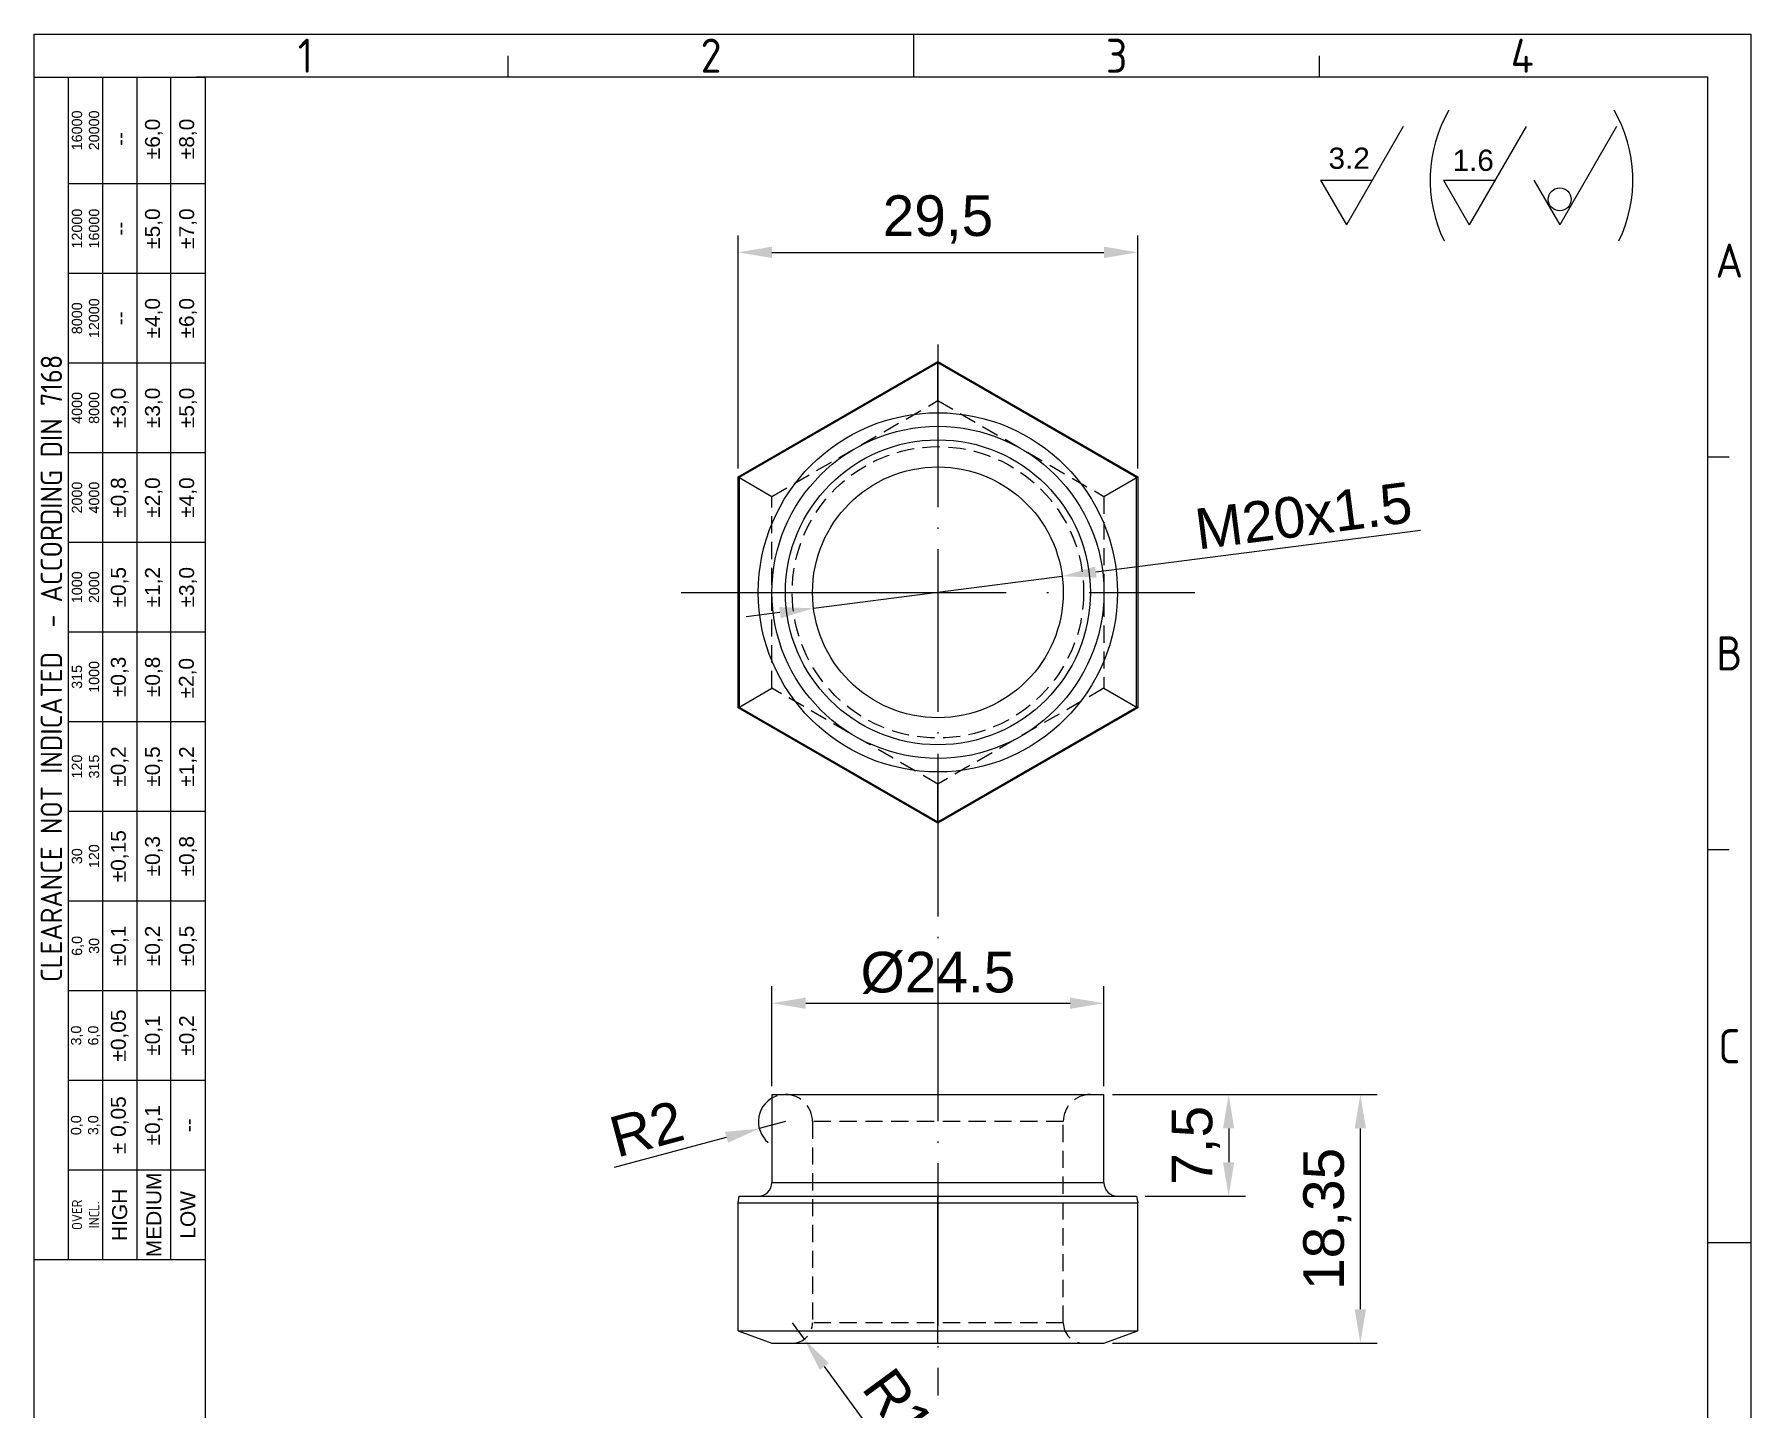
# Model space of a CAD drawing. Header units: millimetres. Extents: x 4860 to 4986, y 1327 to 1504.
# Drawn here: x 4859.6 to 4986.2, y 1403.1 to 1504.5 of the extents above; entities that cross this region are included whole.
import ezdxf
from ezdxf.enums import TextEntityAlignment as Align

# ---------------------------------------------------------------- set-up
doc = ezdxf.new("R2010")
doc.units = ezdxf.units.MM
doc.linetypes.add('ACAD_ISO04W100', pattern=[30, 24, -3, 0, -3])
doc.linetypes.add('HIDDEN', pattern=[1.905, 1.27, -0.635])
doc.layers.add('AM_4', color=1, linetype='ACAD_ISO04W100', lineweight=25)
doc.layers.add('AM_5', color=3, linetype='Continuous', lineweight=25)
doc.styles.add('ACISOTS', font='isocp.shx', dxfattribs={"height": 1})
doc.styles.get("Standard").update_dxf_attribs({"font": 'arial.ttf'})
doc.dimstyles.new('ISO-25', dxfattribs={"dimtxt": 3, "dimasz": 2.5, "dimexe": 1.25, "dimexo": 0.625, "dimtad": 1, "dimtxsty": 'Standard', "dimcen": 2.5, "dimadec": 0, "dimazin": 0, "dimtfac": 1, "dimtmove": 0, "dimatfit": 3, "dimfxl": 1, "dimarcsym": 0})

# ---------------------------------------------------------------- blocks, each defined once
blk = doc.blocks.new('*D36')
at = {"layer": 'AM_5', "color": 0, "lineweight": -2, "transparency": 16777216}
for p, q in [((4961.85, 1467.87), (4937.9, 1464.79)), ((4917.07, 1462.12), (4935.42, 1464.48)), ((4914.59, 1461.8), (4912.11, 1461.48))]:
    blk.add_line(p, q, dxfattribs=at)
at = {"layer": 'AM_5', "color": 0, "transparency": 16777216}
for points in [[(4937.85, 1465.21), (4937.95, 1464.38), (4935.42, 1464.48)], [(4914.54, 1462.21), (4914.65, 1461.39), (4917.07, 1462.12)]]:
    blk.add_solid(points, dxfattribs=at)
at = {"layer": 'Defpoints', "color": 0, "transparency": 16777216}
for p in [(4935.42, 1464.48), (4917.07, 1462.12)]:
    blk.add_point(p, dxfattribs=at)
at = {"layer": 'AM_5', "color": 0, "transparency": 16777216, "insert": (4953.22, 1468.94), "char_height": 3, "attachment_point": 5, "rotation": 7.3165}
blk.add_mtext('M20x1.5', dxfattribs=at)
blk = doc.blocks.new('*D37')
at = {"layer": 'AM_5', "color": 0, "lineweight": -2, "transparency": 16777216}
for p, q in [((4911.5, 1472.44), (4911.5, 1489.63)), ((4941, 1472.44), (4941, 1489.63)), ((4914, 1488.38), (4938.5, 1488.38))]:
    blk.add_line(p, q, dxfattribs=at)
at = {"layer": 'AM_5', "color": 0, "transparency": 16777216}
for points in [[(4914, 1488.8), (4914, 1487.96), (4911.5, 1488.38)], [(4938.5, 1488.8), (4938.5, 1487.96), (4941, 1488.38)]]:
    blk.add_solid(points, dxfattribs=at)
at = {"layer": 'Defpoints', "color": 0, "transparency": 16777216}
for p in [(4941, 1488.38), (4911.5, 1471.81), (4941, 1471.81)]:
    blk.add_point(p, dxfattribs=at)
at = {"layer": 'AM_5', "color": 0, "transparency": 16777216, "insert": (4926.25, 1490.81), "char_height": 3, "attachment_point": 5}
blk.add_mtext('29,5', dxfattribs=at)
blk = doc.blocks.new('*D38')
at = {"layer": 'AM_5', "color": 0, "lineweight": -2, "transparency": 16777216}
for p, q in [((4914, 1426.87), (4914, 1434.23)), ((4938.5, 1426.87), (4938.5, 1434.23)), ((4916.5, 1432.98), (4936, 1432.98))]:
    blk.add_line(p, q, dxfattribs=at)
at = {"layer": 'AM_5', "color": 0, "transparency": 16777216}
for points in [[(4916.5, 1433.4), (4916.5, 1432.57), (4914, 1432.98)], [(4936, 1433.4), (4936, 1432.57), (4938.5, 1432.98)]]:
    blk.add_solid(points, dxfattribs=at)
at = {"layer": 'Defpoints', "color": 0, "transparency": 16777216}
for p in [(4938.5, 1432.98), (4914, 1426.25), (4938.5, 1426.25)]:
    blk.add_point(p, dxfattribs=at)
at = {"layer": 'AM_5', "color": 0, "transparency": 16777216, "insert": (4926.25, 1435.22), "char_height": 3, "attachment_point": 5}
blk.add_mtext('%%c24.5', dxfattribs=at)
blk = doc.blocks.new('*D39')
at = {"layer": 'AM_5', "color": 0, "lineweight": -2, "transparency": 16777216}
for p, q in [((4939.12, 1426.25), (4948.95, 1426.25)), ((4947.7, 1423.75), (4947.7, 1421.25)), ((4941.53, 1418.75), (4948.95, 1418.75))]:
    blk.add_line(p, q, dxfattribs=at)
at = {"layer": 'AM_5', "color": 0, "transparency": 16777216}
for points in [[(4947.28, 1423.75), (4948.11, 1423.75), (4947.7, 1426.25)], [(4947.28, 1421.25), (4948.11, 1421.25), (4947.7, 1418.75)]]:
    blk.add_solid(points, dxfattribs=at)
at = {"layer": 'Defpoints', "color": 0, "transparency": 16777216}
for p in [(4938.5, 1426.25), (4940.91, 1418.75), (4947.7, 1418.75)]:
    blk.add_point(p, dxfattribs=at)
at = {"layer": 'AM_5', "color": 0, "transparency": 16777216, "insert": (4945.27, 1422.5), "char_height": 3, "attachment_point": 5, "rotation": 90}
blk.add_mtext('7,5', dxfattribs=at)
blk = doc.blocks.new('*D40')
at = {"layer": 'AM_5', "color": 0, "lineweight": -2, "transparency": 16777216}
for p, q in [((4939.12, 1426.25), (4958.66, 1426.25)), ((4957.41, 1423.75), (4957.41, 1410.4)), ((4939.12, 1407.9), (4958.66, 1407.9))]:
    blk.add_line(p, q, dxfattribs=at)
at = {"layer": 'AM_5', "color": 0, "transparency": 16777216}
for points in [[(4957, 1423.75), (4957.83, 1423.75), (4957.41, 1426.25)], [(4957, 1410.4), (4957.83, 1410.4), (4957.41, 1407.9)]]:
    blk.add_solid(points, dxfattribs=at)
at = {"layer": 'Defpoints', "color": 0, "transparency": 16777216}
for p in [(4938.5, 1426.25), (4938.5, 1407.9), (4957.41, 1407.9)]:
    blk.add_point(p, dxfattribs=at)
at = {"layer": 'AM_5', "color": 0, "transparency": 16777216, "insert": (4954.98, 1417.07), "char_height": 3, "attachment_point": 5, "rotation": 90}
blk.add_mtext('18,35', dxfattribs=at)
blk = doc.blocks.new('*D41')
at = {"layer": 'AM_5', "color": 0, "lineweight": -2, "transparency": 16777216}
for p, q in [((4915, 1424.25), (4913.07, 1423.73)), ((4902.38, 1420.88), (4910.65, 1423.09))]:
    blk.add_line(p, q, dxfattribs=at)
blk.add_arc((4915, 1424.25), 2, 107.9049, 230.764, dxfattribs=at)
at = {"layer": 'AM_5', "color": 0, "transparency": 16777216}
blk.add_solid([(4910.54, 1423.49), (4910.76, 1422.69), (4913.07, 1423.73)], dxfattribs=at)
at = {"layer": 'Defpoints', "color": 0, "transparency": 16777216}
for p in [(4913.07, 1423.73), (4915, 1424.25)]:
    blk.add_point(p, dxfattribs=at)
at = {"layer": 'AM_5', "color": 0, "transparency": 16777216, "insert": (4904.76, 1423.72), "char_height": 3, "attachment_point": 5, "rotation": 14.9541}
blk.add_mtext('R2', dxfattribs=at)
blk = doc.blocks.new('*D42')
at = {"layer": 'AM_5', "color": 0, "lineweight": -2, "transparency": 16777216}
for p, q in [((4915.5, 1409.4), (4916.39, 1408.19)), ((4925.03, 1396.42), (4917.87, 1406.18))]:
    blk.add_line(p, q, dxfattribs=at)
at = {"layer": 'AM_5', "color": 0, "transparency": 16777216}
blk.add_solid([(4918.2, 1406.42), (4917.53, 1405.93), (4916.39, 1408.19)], dxfattribs=at)
at = {"layer": 'Defpoints', "color": 0, "transparency": 16777216}
for p in [(4915.5, 1409.4), (4916.39, 1408.19)]:
    blk.add_point(p, dxfattribs=at)
at = {"layer": 'AM_5', "color": 0, "transparency": 16777216, "insert": (4924.15, 1401.73), "char_height": 3, "attachment_point": 5, "rotation": 306.3038}
blk.add_mtext('R1,5', dxfattribs=at)

msp = doc.modelspace()

# ---------------------------------------------------------------- linework, layer by layer
at = {"color": 135, "lineweight": 25}
for p, q in [((4859.582, 1327.436), (4859.582, 1504.466)), ((4859.582, 1504.466), (4986.212, 1504.466)), ((4924.472, 1501.316), (4924.472, 1504.466)), ((4986.212, 1504.466), (4986.212, 1327.436)), ((4894.547, 1501.316), (4894.547, 1502.891)), ((4954.397, 1501.316), (4954.397, 1502.891)), ((4862.102, 1414.061), (4862.102, 1501.316)), ((4864.622, 1501.316), (4864.622, 1414.061)), ((4867.142, 1501.316), (4867.142, 1414.061)), ((4869.662, 1414.061), (4869.662, 1501.316)), ((4872.182, 1493.441), (4862.102, 1493.441)), ((4872.182, 1486.826), (4862.102, 1486.826)), ((4872.182, 1480.211), (4862.102, 1480.211)), ((4872.182, 1473.596), (4862.102, 1473.596)), ((4984.637, 1473.281), (4983.062, 1473.281)), ((4872.182, 1466.981), (4862.102, 1466.981)), ((4872.182, 1460.366), (4862.102, 1460.366)), ((4872.182, 1453.751), (4862.102, 1453.751)), ((4872.182, 1447.136), (4862.102, 1447.136)), ((4984.637, 1444.301), (4983.062, 1444.301)), ((4872.182, 1440.521), (4862.102, 1440.521)), ((4872.182, 1433.906), (4862.102, 1433.906)), ((4872.182, 1427.291), (4862.102, 1427.291)), ((4872.182, 1420.676), (4862.102, 1420.676)), ((4983.062, 1415.321), (4986.212, 1415.321))]:
    msp.add_line(p, q, dxfattribs=at)
for p, q in [((4983.062, 1501.316), (4871.552, 1501.316)), ((4872.182, 1501.316), (4872.182, 1330.586)), ((4983.062, 1330.586), (4983.062, 1501.316))]:
    msp.add_line(p, q)
at = {"color": 7, "linetype": 'Continuous', "lineweight": 15}
for p, q in [((4911.498, 1471.813), (4926.248, 1480.329)), ((4926.248, 1477.443), (4926.248, 1480.329)), ((4926.248, 1480.329), (4940.998, 1471.813)), ((4926.248, 1480.227), (4911.586, 1471.762)), ((4940.909, 1471.762), (4926.248, 1480.227)), ((4911.498, 1471.813), (4913.998, 1470.37)), ((4911.498, 1454.782), (4911.498, 1471.813)), ((4911.586, 1471.762), (4911.586, 1454.832)), ((4938.498, 1470.37), (4940.998, 1471.813)), ((4940.909, 1454.832), (4940.909, 1471.762)), ((4940.998, 1471.813), (4940.998, 1454.782)), ((4911.498, 1454.782), (4913.998, 1456.225)), ((4938.498, 1456.225), (4940.998, 1454.782)), ((4926.248, 1446.266), (4911.498, 1454.782)), ((4911.586, 1454.832), (4926.248, 1446.367)), ((4926.248, 1446.367), (4940.909, 1454.832)), ((4940.998, 1454.782), (4926.248, 1446.266)), ((4926.248, 1446.266), (4926.248, 1449.152)), ((4913.998, 1426.25), (4913.998, 1419.75)), ((4913.998, 1426.25), (4938.498, 1426.25)), ((4938.498, 1419.75), (4938.498, 1426.25)), ((4911.498, 1418.25), (4911.586, 1418.75)), ((4911.586, 1418.75), (4940.909, 1418.75)), ((4926.248, 1407.9), (4926.248, 1418.75)), ((4940.909, 1418.75), (4940.998, 1418.25)), ((4911.498, 1418.25), (4940.998, 1418.25)), ((4911.498, 1408.81), (4911.498, 1418.25)), ((4940.998, 1408.81), (4940.998, 1418.25)), ((4911.498, 1408.81), (4940.998, 1408.81)), ((4911.498, 1408.81), (4913.998, 1407.9)), ((4938.498, 1407.9), (4940.998, 1408.81)), ((4913.998, 1407.9), (4938.498, 1407.9))]:
    msp.add_line(p, q, dxfattribs=at)
at = {"color": 7, "linetype": 'HIDDEN', "lineweight": 0}
for p, q in [((4913.998, 1470.37), (4926.248, 1477.443)), ((4926.248, 1477.443), (4938.498, 1470.37)), ((4913.998, 1456.225), (4913.998, 1470.37)), ((4938.498, 1470.37), (4938.498, 1456.225)), ((4926.248, 1449.152), (4913.998, 1456.225)), ((4938.498, 1456.225), (4926.248, 1449.152)), ((4935.498, 1424.25), (4916.998, 1424.25)), ((4916.998, 1424.25), (4916.998, 1409.4)), ((4935.498, 1409.4), (4935.498, 1424.25)), ((4935.498, 1409.4), (4916.998, 1409.4))]:
    msp.add_line(p, q, dxfattribs=at)
at = {"color": 8, "linetype": 'Continuous', "lineweight": 15}
msp.add_line((4913.998, 1419.75), (4938.498, 1419.75), dxfattribs=at)
at = {"color": 135, "lineweight": 25}
msp.add_lwpolyline([(4872.182, 1501.316), (4872.182, 1414.061), (4859.582, 1414.061), (4859.582, 1501.316)], close=True, dxfattribs=at)
at = {"color": 7, "linetype": 'Continuous', "lineweight": 15}
for radius in [13.25, 12.25, 11.25, 9.25]:
    msp.add_circle((4926.248, 1463.297), radius, dxfattribs=at)
at = {"color": 7, "linetype": 'HIDDEN', "lineweight": 0}
msp.add_circle((4926.248, 1463.297), 10.75, dxfattribs=at)
for centre, radius, start, end in [((4914.998, 1424.25), 2, 0, 90), ((4937.498, 1424.25), 2, 90, 180), ((4915.498, 1409.4), 1.5, 270, 0), ((4936.998, 1409.4), 1.5, 180, 270)]:
    msp.add_arc(centre, radius, start, end, dxfattribs=at)
at = {"color": 7, "linetype": 'Continuous', "lineweight": 15}
for centre, start, end in [((4912.998, 1419.75), 270, 0), ((4939.498, 1419.75), 180, 270)]:
    msp.add_arc(centre, 1, start, end, dxfattribs=at)
at = {"layer": 'AM_4', "ltscale": 0.5}
msp.add_line((4926.248, 1481.584), (4926.248, 1404.048), dxfattribs=at)
at = {"layer": 'AM_4'}
msp.add_line((4907.295, 1463.297), (4945.2, 1463.297), dxfattribs=at)
at = {"layer": 'AM_5'}
for p, q in [((4960.572, 1497.673), (4956.385, 1490.42)), ((4969.639, 1497.673), (4965.452, 1490.42)), ((4976.307, 1497.673), (4972.12, 1490.42)), ((4954.481, 1493.717), (4958.288, 1493.717)), ((4954.481, 1493.717), (4956.385, 1490.42)), ((4963.549, 1493.717), (4967.356, 1493.717)), ((4963.549, 1493.717), (4965.452, 1490.42)), ((4970.217, 1493.717), (4972.12, 1490.42))]:
    msp.add_line(p, q, dxfattribs=at)
msp.add_circle((4972.127, 1492.288), 0.844, dxfattribs=at)
for centre, start, end in [((4972.808, 1493.71), 149.81687, 205.95777), ((4967.268, 1493.71), 334.04223, 30.18313)]:
    msp.add_arc(centre, 10.25, start, end, dxfattribs=at)

# ---------------------------------------------------------------- texts
at = {"color": 135, "lineweight": 25, "style": 'ACISOTS'}
for s, p in [('1', (4879.584, 1502.891)), ('2', (4909.509, 1502.891)), ('3', (4939.434, 1502.891)), ('4', (4969.359, 1502.891)), ('A', (4984.637, 1487.771)), ('B', (4984.637, 1458.791)), ('C', (4984.637, 1429.811))]:
    msp.add_text(s, height=2.52, dxfattribs=at).set_placement(p, align=Align.MIDDLE)
at = {"color": 135, "lineweight": 25, "attachment_point": 5, "rotation": 90}
for s, insert, char_height, width in [('16000\\P20000', (4863.362, 1497.378), 0.756, 7.875), ('±6,0', (4868.402, 1496.748), 1.1025, 6.615), ('±8,0', (4870.922, 1496.748), 1.1025, 6.615), ('--', (4865.882, 1496.748), 1.1025, 6.615), ('12000\\P16000', (4863.362, 1490.133), 0.756, 6.615), ('--', (4865.882, 1490.133), 1.1025, 6.615), ('±5,0', (4868.402, 1490.133), 1.1025, 6.615), ('±7,0', (4870.922, 1490.133), 1.1025, 6.615), ('8000\\P12000', (4863.362, 1483.518), 0.756, 6.615), ('±4,0', (4868.402, 1483.518), 1.1025, 6.615), ('±6,0', (4870.922, 1483.518), 1.1025, 6.615), ('--', (4865.882, 1483.518), 1.1025, 6.615), ('{\\Fisocp.shx|c0;CLEARANCE NOT INDICATED  - ACCORDING DIN 7168}', (4860.842, 1457.688), 1.575, 87.255), ('4000\\P8000', (4863.362, 1476.903), 0.756, 6.615), ('±3,0', (4865.882, 1476.903), 1.1025, 6.615), ('±3,0', (4868.402, 1476.903), 1.1025, 6.615), ('±5,0', (4870.922, 1476.903), 1.1025, 6.615), ('±0,8', (4865.882, 1470.288), 1.1025, 6.615), ('±2,0', (4868.402, 1470.288), 1.1025, 6.615), ('±4,0', (4870.922, 1470.288), 1.1025, 6.615), ('2000\\P4000', (4863.362, 1470.288), 0.756, 6.615), ('1000\\P2000', (4863.362, 1463.673), 0.756, 6.615), ('±0,5', (4865.882, 1463.673), 1.1025, 6.615), ('±1,2', (4868.402, 1463.673), 1.1025, 6.615), ('±3,0', (4870.922, 1463.673), 1.1025, 6.615), ('315\\P1000', (4863.362, 1457.058), 0.756, 6.615), ('±0,3', (4865.882, 1457.058), 1.1025, 6.615), ('±0,8', (4868.402, 1457.058), 1.1025, 6.615), ('±2,0', (4870.901, 1456.959), 1.1025, 6.615), ('120\\P315', (4863.362, 1450.443), 0.756, 6.615), ('±0,2', (4865.882, 1450.443), 1.1025, 6.615), ('±0,5', (4868.402, 1450.443), 1.1025, 6.615), ('±1,2', (4870.922, 1450.443), 1.1025, 6.615), ('±0,15', (4865.882, 1443.828), 1.1025, 6.615), ('±0,3', (4868.402, 1443.828), 1.1025, 6.615), ('±0,8', (4870.922, 1443.828), 1.1025, 6.615), ('30\\P120', (4863.362, 1443.828), 0.756, 6.615), ('±0,1', (4865.882, 1437.213), 1.1025, 6.615), ('±0,2', (4868.402, 1437.213), 1.1025, 6.615), ('±0,5', (4870.922, 1437.213), 1.1025, 6.615), ('6,0\\P30', (4863.362, 1437.213), 0.756, 6.615), ('±0,05', (4865.882, 1430.598), 1.1025, 6.615), ('3,0\\P6,0', (4863.362, 1430.598), 0.756, 6.615), ('±0,1', (4868.402, 1430.598), 1.1025, 6.615), ('±0,2', (4870.922, 1430.598), 1.1025, 6.615), ('± 0,05', (4865.882, 1423.983), 1.1025, 6.615), ('0,0\\P3,0', (4863.362, 1423.983), 0.756, 6.615), ('\\pt4.79529;±0,1', (4868.402, 1423.983), 1.1025, 6.615), ('--', (4870.922, 1423.983), 1.1025, 6.615), ('MEDIUM', (4868.402, 1417.368), 1.1025, 6.615), ('{\\Fisocp.shx|c0;OVER\\PINCL.}', (4863.362, 1417.368), 0.756, 6.615), ('HIGH', (4865.882, 1417.368), 1.1025, 6.615), ('LOW', (4870.922, 1417.368), 1.1025, 6.615)]:
    msp.add_mtext(s, dxfattribs=dict(at, insert=insert, char_height=char_height, width=width))
at = {"layer": 'AM_5', "char_height": 1.5665, "attachment_point": 1}
for s, insert in [('3.2', (4955.069, 1496.11)), ('1.6', (4964.219, 1495.959))]:
    msp.add_mtext_dynamic_manual_height_columns(s, width=18.23779, gutter_width=12.5, heights=[0], dxfattribs=dict(at, insert=insert))

# ---------------------------------------------------------------- dimensions: what is measured, and where the dimension line sits
at = {"layer": 'AM_5'}
dim = msp.add_linear_dim(base=(4940.998, 1488.379), p1=(4911.498, 1471.813), p2=(4940.998, 1471.813), dimstyle='ISO-25', dxfattribs=at)
dim.commit()
dim.dimension.update_dxf_attribs({"geometry": '*D37', "text_midpoint": (4926.248, 1490.807)})
dim = msp.add_diameter_dim_2p(p1=(4917.073, 1462.119), p2=(4935.422, 1464.475), text='M20x1.5', dimstyle='ISO-25', dxfattribs=at)
dim.commit()
dim.dimension.update_dxf_attribs({"geometry": '*D36', "text_midpoint": (4953.499, 1466.796), "dimtype": 163})
dim = msp.add_linear_dim(base=(4938.498, 1432.984), p1=(4913.998, 1426.25), p2=(4938.498, 1426.25), text='%%c24.5', dimstyle='ISO-25', dxfattribs=at)
dim.commit()
dim.dimension.update_dxf_attribs({"geometry": '*D38', "text_midpoint": (4926.248, 1435.225)})
for center, mpoint, picture, middle in [((4914.998, 1424.25), (4913.065, 1423.734), '*D41', (4904.759, 1423.721)), ((4915.498, 1409.4), (4916.386, 1408.191), '*D42', (4924.146, 1401.729))]:
    dim = msp.add_radius_dim(center=center, mpoint=mpoint, dimstyle='ISO-25', dxfattribs=at)
    dim.commit()
    dim.dimension.update_dxf_attribs({"geometry": picture, "text_midpoint": middle})
for base, p2, picture, middle in [((4947.696, 1418.75), (4940.909, 1418.75), '*D39', (4945.274, 1422.5)), ((4957.413, 1407.9), (4938.498, 1407.9), '*D40', (4954.985, 1417.075))]:
    dim = msp.add_linear_dim(base=base, p1=(4938.498, 1426.25), p2=p2, angle=90, dimstyle='ISO-25', dxfattribs=at)
    dim.commit()
    dim.dimension.update_dxf_attribs({"geometry": picture, "text_midpoint": middle})

doc.saveas('drawing.dxf')
